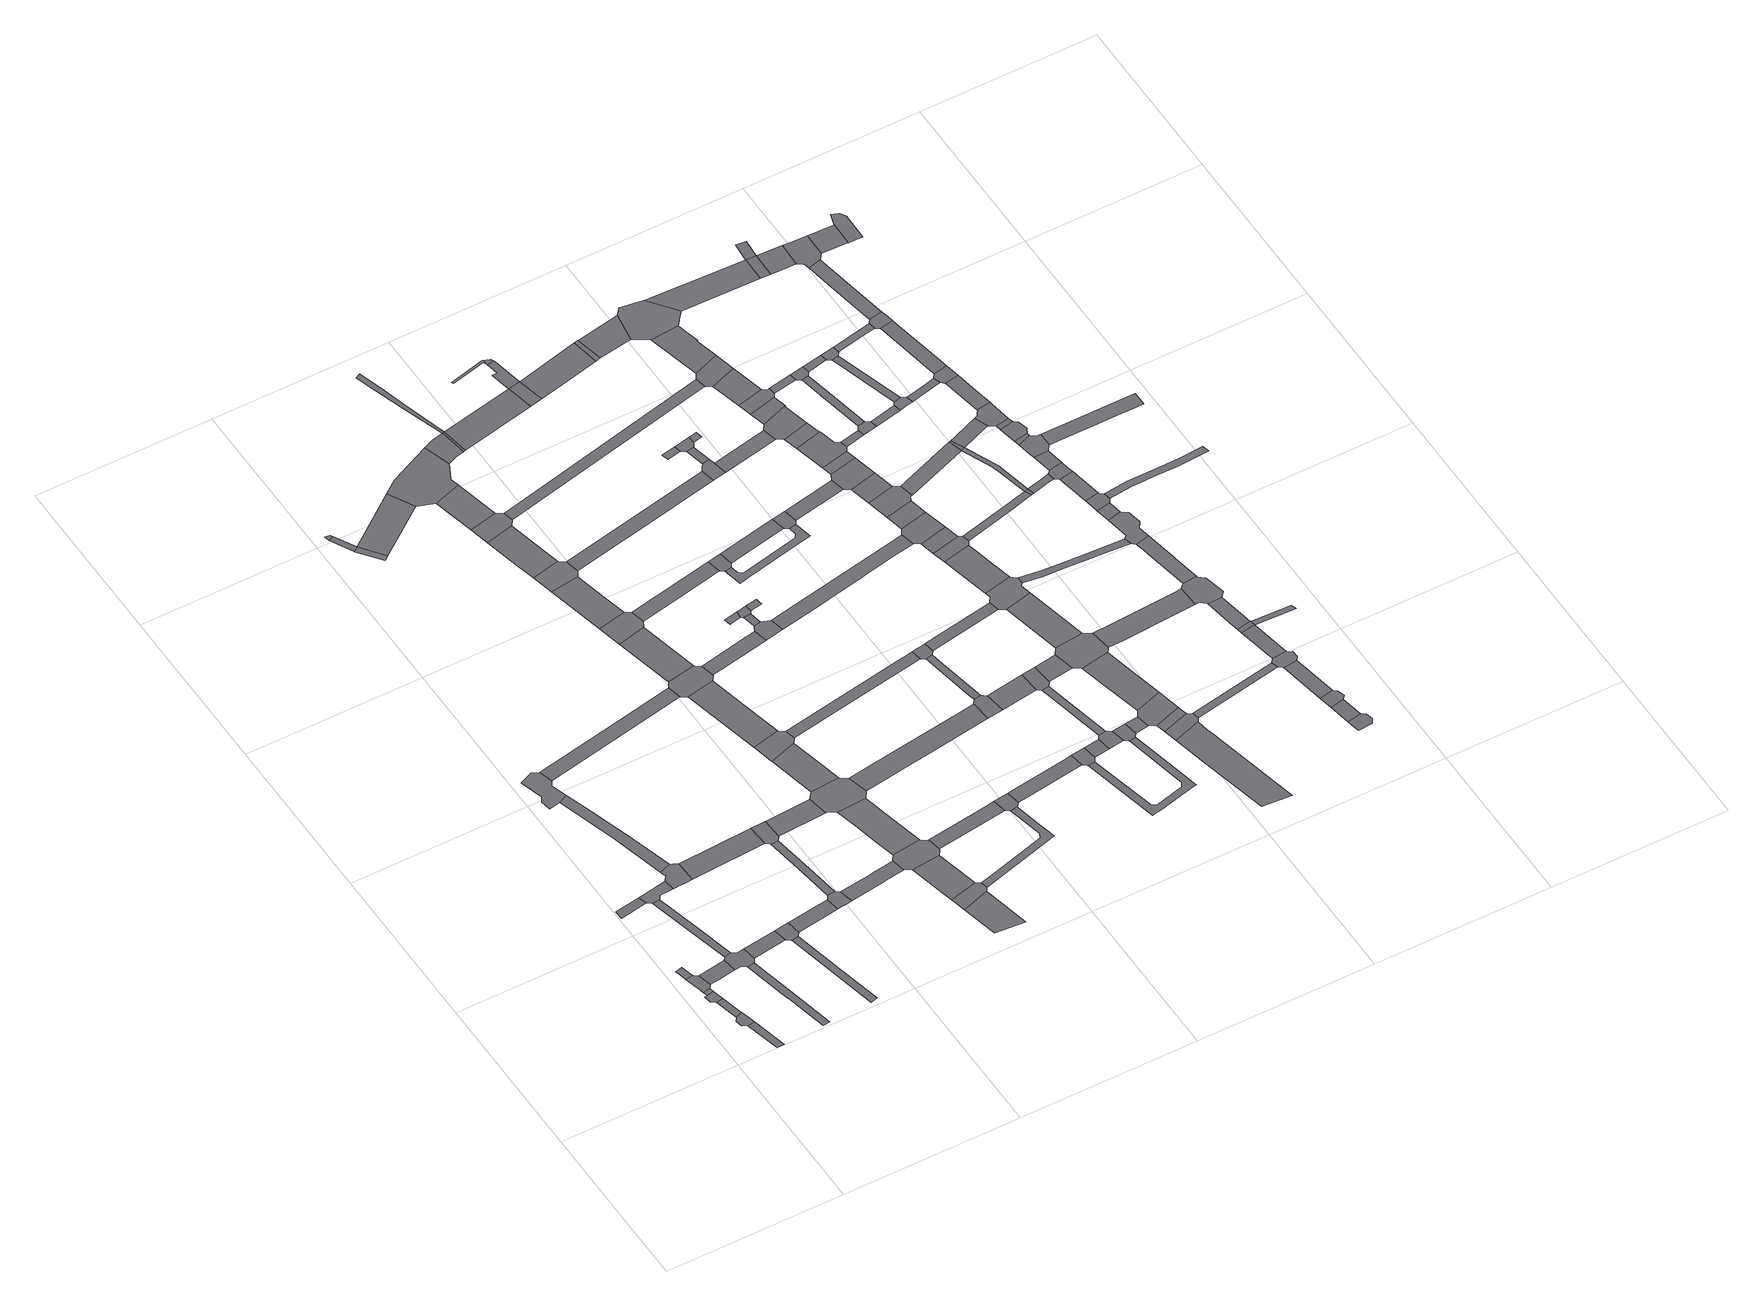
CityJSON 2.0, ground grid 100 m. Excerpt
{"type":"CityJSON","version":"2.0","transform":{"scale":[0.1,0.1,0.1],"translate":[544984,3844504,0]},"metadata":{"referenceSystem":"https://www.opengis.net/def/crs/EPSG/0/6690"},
"CityObjects":{
"road1":{"type":"Road","attributes":{"RoadStructureAttribute.sectionType":"1"},"geometry":[{"type":"MultiSurface","lod":"1","boundaries":[[[0,1,2,3,4]]]}]},
"road2":{"type":"Road","geometry":[{"type":"MultiSurface","lod":"1","boundaries":[[[5,6,7,8,9,10,1,0]]]}]},
"road3":{"type":"Road","geometry":[{"type":"MultiSurface","lod":"1","boundaries":[[[11,12,13,14,15,16]]]}]},
"road4":{"type":"Road","attributes":{"RoadStructureAttribute.sectionType":"1"},"geometry":[{"type":"MultiSurface","lod":"1","boundaries":[[[16,15,7,6]]]}]},
"road5":{"type":"Road","attributes":{"RoadStructureAttribute.sectionType":"1"},"geometry":[{"type":"MultiSurface","lod":"1","boundaries":[[[17,18,12,11]]]}]},
"road6":{"type":"Road","attributes":{"RoadStructureAttribute.sectionType":"1"},"geometry":[{"type":"MultiSurface","lod":"1","boundaries":[[[19,20,21,22,23,24]]]}]},
"road7":{"type":"Road","geometry":[{"type":"MultiSurface","lod":"1","boundaries":[[[25,24,23,26,27,28,29,18,17,30,31,32]]]}]},
"road8":{"type":"Road","attributes":{"RoadStructureAttribute.sectionType":"1"},"geometry":[{"type":"MultiSurface","lod":"1","boundaries":[[[33,32,31,34,35]]]}]},
"road9":{"type":"Road","attributes":{"RoadStructureAttribute.sectionType":"1"},"geometry":[{"type":"MultiSurface","lod":"1","boundaries":[[[36,37,38,39]]]}]},
"road10":{"type":"Road","attributes":{"RoadStructureAttribute.sectionType":"1"},"geometry":[{"type":"MultiSurface","lod":"1","boundaries":[[[40,41,42,43,44,45,46,47,48]]]}]},
"road11":{"type":"Road","attributes":{"RoadStructureAttribute.sectionType":"1"},"geometry":[{"type":"MultiSurface","lod":"1","boundaries":[[[49,50,51,52,53,54]]]}]},
"road12":{"type":"Road","geometry":[{"type":"MultiSurface","lod":"1","boundaries":[[[55,56,57,54,53,58,33,35,59,60,43,42,61,62]]]}]},
"road13":{"type":"Road","geometry":[{"type":"MultiSurface","lod":"1","boundaries":[[[63,64,65,36,39,51,50,66,67,68,69]]]}]},
"road14":{"type":"Road","attributes":{"RoadStructureAttribute.sectionType":"1"},"geometry":[{"type":"MultiSurface","lod":"1","boundaries":[[[70,62,61,71]]]}]},
"road15":{"type":"Road","geometry":[{"type":"MultiSurface","lod":"1","boundaries":[[[72,73,74,75,76,77,78,79,80,81,82,83]]]}]},
"road16":{"type":"Road","geometry":[{"type":"MultiSurface","lod":"1","boundaries":[[[84,85,86,87,88,89,63,69,90,91,92,93,94,95,96,97]]]}]},
"road17":{"type":"Road","attributes":{"RoadStructureAttribute.sectionType":"1"},"geometry":[{"type":"MultiSurface","lod":"1","boundaries":[[[98,99,100,79,78,101,87,86]]]}]},
"road18":{"type":"Road","attributes":{"RoadStructureAttribute.sectionType":"1"},"geometry":[{"type":"MultiSurface","lod":"1","boundaries":[[[102,103,104,105,106,107]]]}]},
"road19":{"type":"Road","geometry":[{"type":"MultiSurface","lod":"1","boundaries":[[[108,109,70,71,110,104,103,111,112]]]}]},
"road20":{"type":"Road","attributes":{"RoadStructureAttribute.sectionType":"1"},"geometry":[{"type":"MultiSurface","lod":"1","boundaries":[[[113,114,115,108,112,116,117]]]}]},
"road21":{"type":"Road","attributes":{"RoadStructureAttribute.sectionType":"1"},"geometry":[{"type":"MultiSurface","lod":"1","boundaries":[[[118,97,96,119,120,121,122,123,124]]]}]},
"road22":{"type":"Road","geometry":[{"type":"MultiSurface","lod":"1","boundaries":[[[125,126,127,113,117,128,129,130,131,132,133]]]}]},
"road23":{"type":"Road","attributes":{"RoadStructureAttribute.sectionType":"1"},"geometry":[{"type":"MultiSurface","lod":"1","boundaries":[[[134,135,136,137,126,125]]]}]},
"road24":{"type":"Road","attributes":{"RoadStructureAttribute.sectionType":"1"},"geometry":[{"type":"MultiSurface","lod":"1","boundaries":[[[138,139,83,82,140,141]]]}]},
"road25":{"type":"Road","geometry":[{"type":"MultiSurface","lod":"1","boundaries":[[[142,118,124,143,136,135,144,145]]]}]},
"road26":{"type":"Road","geometry":[{"type":"MultiSurface","lod":"1","boundaries":[[[146,147,148,149]]]}]},
"road27":{"type":"Road","attributes":{"RoadStructureAttribute.sectionType":"1"},"geometry":[{"type":"MultiSurface","lod":"1","boundaries":[[[148,147,150,151]]]}]},
"road28":{"type":"Road","geometry":[{"type":"MultiSurface","lod":"1","boundaries":[[[151,150,152,153,154,155]]]}]},
"road29":{"type":"Road","attributes":{"RoadStructureAttribute.sectionType":"1"},"geometry":[{"type":"MultiSurface","lod":"1","boundaries":[[[156,157,158,159,133,132,160,161,162,163]]]}]},
"road30":{"type":"Road","attributes":{"RoadStructureAttribute.sectionType":"1"},"geometry":[{"type":"MultiSurface","lod":"1","boundaries":[[[164,165,142,145,166,167]]]}]},
"road31":{"type":"Road","attributes":{"RoadStructureAttribute.sectionType":"1"},"geometry":[{"type":"MultiSurface","lod":"1","boundaries":[[[168,169,170,171,151,155,172,173,174,175]]]}]},
"road32":{"type":"Road","attributes":{"RoadStructureAttribute.sectionType":"1"},"geometry":[{"type":"MultiSurface","lod":"1","boundaries":[[[176,177,178,179,180,181]]]}]},
"road33":{"type":"Road","geometry":[{"type":"MultiSurface","lod":"1","boundaries":[[[182,183,184,177,176,185,186,187]]]}]},
"road34":{"type":"Road","attributes":{"RoadStructureAttribute.sectionType":"1"},"geometry":[{"type":"MultiSurface","lod":"1","boundaries":[[[188,189,183,182]]]}]},
"road35":{"type":"Road","geometry":[{"type":"MultiSurface","lod":"1","boundaries":[[[190,191,192,156,163,193,189,188,194,195,196]]]}]},
"road36":{"type":"Road","attributes":{"RoadStructureAttribute.sectionType":"1"},"geometry":[{"type":"MultiSurface","lod":"1","boundaries":[[[197,198,199,200,201,202,192,191]]]}]},
"road37":{"type":"Road","geometry":[{"type":"MultiSurface","lod":"1","boundaries":[[[203,204,164,167,205,199,198,206,207]]]}]},
"road38":{"type":"Road","attributes":{"RoadStructureAttribute.sectionType":"1"},"geometry":[{"type":"MultiSurface","lod":"1","boundaries":[[[208,209,210,204,203]]]}]},
"road39":{"type":"Road","geometry":[{"type":"MultiSurface","lod":"1","boundaries":[[[211,212,213,210,209,214,215,216]]]}]},
"road40":{"type":"Road","attributes":{"RoadStructureAttribute.sectionType":"1"},"geometry":[{"type":"MultiSurface","lod":"1","boundaries":[[[217,218,219,212,211]]]}]},
"road41":{"type":"Road","geometry":[{"type":"MultiSurface","lod":"1","boundaries":[[[220,221,222,223,138,141,224,219,218,225,226,227]]]}]},
"road42":{"type":"Road","attributes":{"RoadStructureAttribute.sectionType":"1"},"geometry":[{"type":"MultiSurface","lod":"1","boundaries":[[[228,229,222,221]]]}]},
"road43":{"type":"Road","geometry":[{"type":"MultiSurface","lod":"1","boundaries":[[[230,231,232,229,228,233,234,235]]]}]},
"road44":{"type":"Road","attributes":{"RoadStructureAttribute.sectionType":"1"},"geometry":[{"type":"MultiSurface","lod":"1","boundaries":[[[236,237,238,232,231]]]}]},
"road45":{"type":"Road","geometry":[{"type":"MultiSurface","lod":"1","boundaries":[[[239,240,238,237,241,242]]]}]},
"road46":{"type":"Road","attributes":{"RoadStructureAttribute.sectionType":"1"},"geometry":[{"type":"MultiSurface","lod":"1","boundaries":[[[243,244,245,240,239]]]}]},
"road47":{"type":"Road","geometry":[{"type":"MultiSurface","lod":"1","boundaries":[[[246,247,248,249,250,168,175,251,252,253,254]]]}]},
"road48":{"type":"Road","geometry":[{"type":"MultiSurface","lod":"1","boundaries":[[[255,256,244,243,257,258]]]}]},
"road49":{"type":"Road","attributes":{"RoadStructureAttribute.sectionType":"1"},"geometry":[{"type":"MultiSurface","lod":"1","boundaries":[[[252,251,256,255]]]}]},
"road50":{"type":"Road","attributes":{"RoadStructureAttribute.sectionType":"1"},"geometry":[{"type":"MultiSurface","lod":"1","boundaries":[[[259,260,196,195,261,262]]]}]},
"road51":{"type":"Road","attributes":{"RoadStructureAttribute.sectionType":"1"},"geometry":[{"type":"MultiSurface","lod":"1","boundaries":[[[263,264,265,266,267,268,269,270,271,272,273,274,187,186]]]}]},
"road52":{"type":"Road","attributes":{"RoadStructureAttribute.sectionType":"1"},"geometry":[{"type":"MultiSurface","lod":"1","boundaries":[[[275,276,227,226,277,278,279,280]]]}]},
"road53":{"type":"Road","attributes":{"RoadStructureAttribute.sectionType":"1"},"geometry":[{"type":"MultiSurface","lod":"1","boundaries":[[[281,282,283,284,246,254,285,286]]]}]},
"road54":{"type":"Road","attributes":{"RoadStructureAttribute.sectionType":"1"},"geometry":[{"type":"MultiSurface","lod":"1","boundaries":[[[287,235,234,288,289,290,291]]]}]},
"road55":{"type":"Road","geometry":[{"type":"MultiSurface","lod":"1","boundaries":[[[292,281,286,293]]]}]},
"road56":{"type":"Road","attributes":{"RoadStructureAttribute.sectionType":"1"},"geometry":[{"type":"MultiSurface","lod":"1","boundaries":[[[294,295,296,297,298,299,281,292]]]}]},
"road57":{"type":"Road","attributes":{"RoadStructureAttribute.sectionType":"1"},"geometry":[{"type":"MultiSurface","lod":"1","boundaries":[[[300,301,302,303,304,305,306,207,206,307,308,309,310,311,312]]]}]},
"road58":{"type":"Road","geometry":[{"type":"MultiSurface","lod":"1","boundaries":[[[313,314,259,262,270,269,315,316]]]}]},
"road59":{"type":"Road","geometry":[{"type":"MultiSurface","lod":"1","boundaries":[[[317,318,319,320,321]]]}]},
"road60":{"type":"Road","attributes":{"RoadStructureAttribute.sectionType":"1"},"geometry":[{"type":"MultiSurface","lod":"1","boundaries":[[[322,323,324,325,326,216,215,327,328,329,330]]]}]},
"road61":{"type":"Road","geometry":[{"type":"MultiSurface","lod":"1","boundaries":[[[331,332,333,334]]]}]},
"road62":{"type":"Road","geometry":[{"type":"MultiSurface","lod":"1","boundaries":[[[335,334,333,336,337,275,280,338,339]]]}]},
"road63":{"type":"Road","geometry":[{"type":"MultiSurface","lod":"1","boundaries":[[[340,341,317,321,342,332,331,343]]]}]},
"road64":{"type":"Road","geometry":[{"type":"MultiSurface","lod":"1","boundaries":[[[344,345,346,347,348,340,343]]]}]},
"road65":{"type":"Road","attributes":{"RoadStructureAttribute.sectionType":"1"},"geometry":[{"type":"MultiSurface","lod":"1","boundaries":[[[349,292,293,350]]]}]},
"road66":{"type":"Road","attributes":{"RoadStructureAttribute.sectionType":"1"},"geometry":[{"type":"MultiSurface","lod":"1","boundaries":[[[351,242,241,352,353,354,355]]]}]},
"road67":{"type":"Road","geometry":[{"type":"MultiSurface","lod":"1","boundaries":[[[356,287,291,357,358,359]]]}]},
"road68":{"type":"Road","attributes":{"RoadStructureAttribute.sectionType":"1"},"geometry":[{"type":"MultiSurface","lod":"1","boundaries":[[[360,361,362,363,313,316,364,365]]]}]},
"road69":{"type":"Road","geometry":[{"type":"MultiSurface","lod":"1","boundaries":[[[366,367,368,369,370,371,372,373]]]}]},
"road70":{"type":"Road","attributes":{"RoadStructureAttribute.sectionType":"1"},"geometry":[{"type":"MultiSurface","lod":"1","boundaries":[[[374,258,257,375,376,377,378,379]]]}]},
"road71":{"type":"Road","geometry":[{"type":"MultiSurface","lod":"1","boundaries":[[[380,381,382,383,300,312,384,385]]]}]},
"road72":{"type":"Road","geometry":[{"type":"MultiSurface","lod":"1","boundaries":[[[386,349,350,387]]]}]},
"road73":{"type":"Road","attributes":{"RoadStructureAttribute.sectionType":"1"},"geometry":[{"type":"MultiSurface","lod":"1","boundaries":[[[388,389,390,391,392,393,394,395,396,397,398,399,400,401,402,403,358,357]]]}]},
"road74":{"type":"Road","attributes":{"RoadStructureAttribute.sectionType":"1"},"geometry":[{"type":"MultiSurface","lod":"1","boundaries":[[[404,405,406,407,408,409,382,381]]]}]},
"road75":{"type":"Road","attributes":{"RoadStructureAttribute.sectionType":"1"},"geometry":[{"type":"MultiSurface","lod":"1","boundaries":[[[410,411,412,413,414,349,386]]]}]},
"road76":{"type":"Road","attributes":{"RoadStructureAttribute.sectionType":"1"},"geometry":[{"type":"MultiSurface","lod":"1","boundaries":[[[415,356,359,416]]]}]},
"road77":{"type":"Road","geometry":[{"type":"MultiSurface","lod":"1","boundaries":[[[417,418,373,372,412,411,419]]]}]},
"road78":{"type":"Road","geometry":[{"type":"MultiSurface","lod":"1","boundaries":[[[420,421,422,322,330,423,406,405,424]]]}]},
"road79":{"type":"Road","geometry":[{"type":"MultiSurface","lod":"1","boundaries":[[[425,360,365,426,427,428,429,430]]]}]},
"road80":{"type":"Road","attributes":{"RoadStructureAttribute.sectionType":"1"},"geometry":[{"type":"MultiSurface","lod":"1","boundaries":[[[431,432,433,339,338,434,435,436,437,438,439,440,441,442,443]]]}]},
"road81":{"type":"Road","attributes":{"RoadStructureAttribute.sectionType":"1"},"geometry":[{"type":"MultiSurface","lod":"1","boundaries":[[[444,385,384,445]]]}]},
"road82":{"type":"Road","attributes":{"RoadStructureAttribute.sectionType":"1"},"geometry":[{"type":"MultiSurface","lod":"1","boundaries":[[[446,425,430,447]]]}]},
"road83":{"type":"Road","attributes":{"RoadStructureAttribute.sectionType":"1"},"geometry":[{"type":"MultiSurface","lod":"1","boundaries":[[[448,449,450,451,452,453,454,455,456,457,458,459,460,461,462,463,464,428,427]]]}]},
"road84":{"type":"Road","geometry":[{"type":"MultiSurface","lod":"1","boundaries":[[[465,466,467,468,469,470]]]}]},
"road85":{"type":"Road","attributes":{"RoadStructureAttribute.sectionType":"1"},"geometry":[{"type":"MultiSurface","lod":"1","boundaries":[[[471,472,473,386,387,474,475]]]}]},
"road86":{"type":"Road","geometry":[{"type":"MultiSurface","lod":"1","boundaries":[[[476,415,416,398,397,477,478]]]}]},
"road87":{"type":"Road","geometry":[{"type":"MultiSurface","lod":"1","boundaries":[[[479,480,481,482,446,447,483,484,485]]]}]},
"road88":{"type":"Road","geometry":[{"type":"MultiSurface","lod":"1","boundaries":[[[486,487,488,489,490,351,355,491,492]]]}]},
"road89":{"type":"Road","attributes":{"RoadStructureAttribute.sectionType":"1"},"geometry":[{"type":"MultiSurface","lod":"1","boundaries":[[[493,494,495,496,497,481,480]]]}]},
"road90":{"type":"Road","geometry":[{"type":"MultiSurface","lod":"1","boundaries":[[[498,499,488,487]]]}]},
"road91":{"type":"Road","geometry":[{"type":"MultiSurface","lod":"1","boundaries":[[[500,465,470,499,498,501]]]}]},
"road92":{"type":"Road","geometry":[{"type":"MultiSurface","lod":"1","boundaries":[[[502,444,445,503,504,495,494,505,506]]]}]},
"road93":{"type":"Road","attributes":{"RoadStructureAttribute.sectionType":"1"},"geometry":[{"type":"MultiSurface","lod":"1","boundaries":[[[507,508,509,510,511,512,513,420,424,514]]]}]},
"road94":{"type":"Road","geometry":[{"type":"MultiSurface","lod":"1","boundaries":[[[515,516,485,484,517,457,456,518,519]]]}]},
"road95":{"type":"Road","geometry":[{"type":"MultiSurface","lod":"1","boundaries":[[[520,521,522,500,501]]]}]},
"road96":{"type":"Road","attributes":{"RoadStructureAttribute.sectionType":"1"},"geometry":[{"type":"MultiSurface","lod":"1","boundaries":[[[523,515,519,524]]]}]},
"road97":{"type":"Road","attributes":{"RoadStructureAttribute.sectionType":"1"},"geometry":[{"type":"MultiSurface","lod":"1","boundaries":[[[525,502,506,526,527,528]]]}]},
"road98":{"type":"Road","geometry":[{"type":"MultiSurface","lod":"1","boundaries":[[[529,471,475,530]]]}]},
"road99":{"type":"Road","attributes":{"RoadStructureAttribute.sectionType":"1"},"geometry":[{"type":"MultiSurface","lod":"1","boundaries":[[[531,476,478,532]]]}]},
"road100":{"type":"Road","attributes":{"RoadStructureAttribute.sectionType":"1"},"geometry":[{"type":"MultiSurface","lod":"1","boundaries":[[[533,534,492,491,535]]]}]},
"road101":{"type":"Road","attributes":{"function":"3","RoadStructureAttribute.sectionType":"1"},"geometry":[{"type":"MultiSurface","lod":"1","boundaries":[[[536,537,538,539,540,541,542,543,544]]]}]},
"road102":{"type":"Road","geometry":[{"type":"MultiSurface","lod":"1","boundaries":[[[545,546,523,524,547,548,549]]]}]},
"road103":{"type":"Road","attributes":{"function":"3","RoadStructureAttribute.sectionType":"1"},"geometry":[{"type":"MultiSurface","lod":"1","boundaries":[[[550,549,548,551,552]]]}]},
"road104":{"type":"Road","geometry":[{"type":"MultiSurface","lod":"1","boundaries":[[[553,552,551,540,539,554,555]]]}]},
"road105":{"type":"Road","attributes":{"RoadStructureAttribute.sectionType":"1"},"geometry":[{"type":"MultiSurface","lod":"1","boundaries":[[[556,557,529,530,558]]]}]},
"road106":{"type":"Road","attributes":{"function":"3","RoadStructureAttribute.sectionType":"1"},"geometry":[{"type":"MultiSurface","lod":"1","boundaries":[[[559,560,561,562,563,546,545]]]}]},
"road107":{"type":"Road","geometry":[{"type":"MultiSurface","lod":"1","boundaries":[[[564,565,525,528,562,561,566,567,568]]]}]},
"road108":{"type":"Road","attributes":{"function":"3","RoadStructureAttribute.sectionType":"1"},"geometry":[{"type":"MultiSurface","lod":"1","boundaries":[[[569,570,565,564]]]}]},
"road109":{"type":"Road","geometry":[{"type":"MultiSurface","lod":"1","boundaries":[[[571,572,573,574,575,507,514,576,570,569,577,578,579]]]}]},
"road110":{"type":"Road","attributes":{"function":"3","RoadStructureAttribute.sectionType":"1"},"geometry":[{"type":"MultiSurface","lod":"1","boundaries":[[[580,581,582,583,584,585,573,572]]]}]},
"road111":{"type":"Road","geometry":[{"type":"MultiSurface","lod":"1","boundaries":[[[586,587,431,443,588,589,590]]]}]},
"road112":{"type":"Road","attributes":{"function":"3","RoadStructureAttribute.sectionType":"1"},"geometry":[{"type":"MultiSurface","lod":"1","boundaries":[[[590,589,591,592]]]}]},
"road113":{"type":"Road","geometry":[{"type":"MultiSurface","lod":"1","boundaries":[[[593,592,591,585,584,594,595]]]}]},
"road114":{"type":"Road","attributes":{"function":"3","RoadStructureAttribute.sectionType":"1"},"geometry":[{"type":"MultiSurface","lod":"1","boundaries":[[[596,597,587,586]]]}]},
"road115":{"type":"Road","geometry":[{"type":"MultiSurface","lod":"1","boundaries":[[[598,599,600,531,532,601,602,603]]]}]},
"road116":{"type":"Road","attributes":{"function":"3","RoadStructureAttribute.sectionType":"1"},"geometry":[{"type":"MultiSurface","lod":"1","boundaries":[[[603,602,604,605]]]}]},
"road117":{"type":"Road","geometry":[{"type":"MultiSurface","lod":"1","boundaries":[[[606,605,604,597,596,607,608,609]]]}]},
"road118":{"type":"Road","attributes":{"function":"3","RoadStructureAttribute.sectionType":"1"},"geometry":[{"type":"MultiSurface","lod":"1","boundaries":[[[610,611,599,598]]]}]},
"road119":{"type":"Road","geometry":[{"type":"MultiSurface","lod":"1","boundaries":[[[612,613,614,533,535,615,616,617]]]}]},
"road120":{"type":"Road","attributes":{"function":"3","RoadStructureAttribute.sectionType":"1"},"geometry":[{"type":"MultiSurface","lod":"1","boundaries":[[[617,616,618,619]]]}]},
"road121":{"type":"Road","geometry":[{"type":"MultiSurface","lod":"1","boundaries":[[[620,621,619,618,611,610,622,623]]]}]},
"road122":{"type":"Road","attributes":{"function":"3","RoadStructureAttribute.sectionType":"1"},"geometry":[{"type":"MultiSurface","lod":"1","boundaries":[[[624,625,626,613,612]]]}]},
"road123":{"type":"Road","geometry":[{"type":"MultiSurface","lod":"1","boundaries":[[[627,628,374,379,629,630]]]}]},
"road124":{"type":"Road","attributes":{"function":"3","RoadStructureAttribute.sectionType":"1"},"geometry":[{"type":"MultiSurface","lod":"1","boundaries":[[[630,629,631,632]]]}]},
"road125":{"type":"Road","geometry":[{"type":"MultiSurface","lod":"1","boundaries":[[[633,634,632,631,626,625,635,636,637]]]}]},
"road126":{"type":"Road","attributes":{"function":"3","RoadStructureAttribute.sectionType":"1"},"geometry":[{"type":"MultiSurface","lod":"1","boundaries":[[[638,639,640,641,628,627]]]}]},
"road127":{"type":"Road","geometry":[{"type":"MultiSurface","lod":"1","boundaries":[[[642,643,556,558,641,640,644,645,646]]]}]},
"road128":{"type":"Road","attributes":{"RoadStructureAttribute.sectionType":"1"},"geometry":[{"type":"MultiSurface","lod":"1","boundaries":[[[647,623,622,648]]]}]},
"road129":{"type":"Road","attributes":{"RoadStructureAttribute.sectionType":"1"},"geometry":[{"type":"MultiSurface","lod":"1","boundaries":[[[649,650,651,555,554,652,653]]]}]},
"road130":{"type":"Road","attributes":{"RoadStructureAttribute.sectionType":"1"},"geometry":[{"type":"MultiSurface","lod":"1","boundaries":[[[654,637,636,655]]]}]},
"road131":{"type":"Road","attributes":{"RoadStructureAttribute.sectionType":"1"},"geometry":[{"type":"MultiSurface","lod":"1","boundaries":[[[656,657,658,659,568,567,660,661,662]]]}]},
"road132":{"type":"Road","attributes":{"RoadStructureAttribute.sectionType":"1"},"geometry":[{"type":"MultiSurface","lod":"1","boundaries":[[[663,664,665,666,595,594,667,668,669,670]]]}]},
"road133":{"type":"Road","geometry":[{"type":"MultiSurface","lod":"1","boundaries":[[[671,672,647,648,673,674]]]}]},
"road134":{"type":"Road","attributes":{"RoadStructureAttribute.sectionType":"1"},"geometry":[{"type":"MultiSurface","lod":"1","boundaries":[[[675,609,608,676,677,678]]]}]},
"road135":{"type":"Road","attributes":{"RoadStructureAttribute.sectionType":"1"},"geometry":[{"type":"MultiSurface","lod":"1","boundaries":[[[679,680,681,682,672,671]]]}]},
"road136":{"type":"Road","attributes":{"RoadStructureAttribute.sectionType":"1"},"geometry":[{"type":"MultiSurface","lod":"1","boundaries":[[[683,684,685,579,578,686,687,688,689,690,691,692,693]]]}]},
"road137":{"type":"Road","geometry":[{"type":"MultiSurface","lod":"1","boundaries":[[[694,654,655,681,680,695]]]}]},
"road138":{"type":"Road","attributes":{"RoadStructureAttribute.sectionType":"1"},"geometry":[{"type":"MultiSurface","lod":"1","boundaries":[[[696,674,673,697]]]}]},
"road139":{"type":"Road","geometry":[{"type":"MultiSurface","lod":"1","boundaries":[[[698,699,700,701,702,646,645,703,704,705]]]}]},
"road140":{"type":"Road","attributes":{"RoadStructureAttribute.sectionType":"1"},"geometry":[{"type":"MultiSurface","lod":"1","boundaries":[[[706,694,695,707]]]}]},
"road141":{"type":"Road","geometry":[{"type":"MultiSurface","lod":"1","boundaries":[[[708,709,710,711,712,713,714,715]]]}]},
"road142":{"type":"Road","attributes":{"RoadStructureAttribute.sectionType":"1"},"geometry":[{"type":"MultiSurface","lod":"1","boundaries":[[[716,717,709,708]]]}]},
"road143":{"type":"Road","geometry":[{"type":"MultiSurface","lod":"1","boundaries":[[[718,719,717,716,720,721]]]}]},
"road144":{"type":"Road","geometry":[{"type":"MultiSurface","lod":"1","boundaries":[[[722,675,678,723]]]}]},
"road145":{"type":"Road","attributes":{"RoadStructureAttribute.sectionType":"1"},"geometry":[{"type":"MultiSurface","lod":"1","boundaries":[[[724,723,678,725,726,727,728,663,729]]]}]},
"road146":{"type":"Road","geometry":[{"type":"MultiSurface","lod":"1","boundaries":[[[729,663,670,730,731]]]}]},
"road147":{"type":"Road","attributes":{"RoadStructureAttribute.sectionType":"1"},"geometry":[{"type":"MultiSurface","lod":"1","boundaries":[[[732,733,719,718]]]}]},
"road148":{"type":"Road","geometry":[{"type":"MultiSurface","lod":"1","boundaries":[[[734,735,736,737,738,649,653,739,740,733,732,741,742,743]]]}]},
"road149":{"type":"Road","attributes":{"RoadStructureAttribute.sectionType":"1"},"geometry":[{"type":"MultiSurface","lod":"1","boundaries":[[[744,745,746,747]]]}]},
"road150":{"type":"Road","geometry":[{"type":"MultiSurface","lod":"1","boundaries":[[[748,706,707,745,744,749]]]}]},
"road151":{"type":"Road","geometry":[{"type":"MultiSurface","lod":"1","boundaries":[[[747,746,696,697,750,751,752]]]}]},
"road152":{"type":"Road","attributes":{"RoadStructureAttribute.sectionType":"1"},"geometry":[{"type":"MultiSurface","lod":"1","boundaries":[[[753,754,755,756,737,736]]]}]},
"road153":{"type":"Road","geometry":[{"type":"MultiSurface","lod":"1","boundaries":[[[757,758,756,755,759]]]}]},
"road154":{"type":"Road","attributes":{"RoadStructureAttribute.sectionType":"1"},"geometry":[{"type":"MultiSurface","lod":"1","boundaries":[[[760,761,762,763,758,757]]]}]},
"road155":{"type":"Road","attributes":{"RoadStructureAttribute.sectionType":"1"},"geometry":[{"type":"MultiSurface","lod":"1","boundaries":[[[764,765,766,767,729,731,768,769]]]}]},
"road156":{"type":"Road","geometry":[{"type":"MultiSurface","lod":"1","boundaries":[[[770,771,772,773,774,775,656,662,776,777,778,762,761,779,780,781,782]]]}]},
"road157":{"type":"Road","attributes":{"RoadStructureAttribute.sectionType":"1"},"geometry":[{"type":"MultiSurface","lod":"1","boundaries":[[[783,784,785,722,723,786,787,788,789]]]}]},
"road158":{"type":"Road","attributes":{"RoadStructureAttribute.sectionType":"1"},"geometry":[{"type":"MultiSurface","lod":"1","boundaries":[[[790,791,792,793,794,795,796,797,798,799,773,772]]]}]},
"road159":{"type":"Road","attributes":{"RoadStructureAttribute.sectionType":"1"},"geometry":[{"type":"MultiSurface","lod":"1","boundaries":[[[800,801,802,803,752,751,804,805,806]]]}]},
"road160":{"type":"Road","geometry":[{"type":"MultiSurface","lod":"1","boundaries":[[[807,808,809,693,692,794,793,810,811,812,813]]]}]},
"road161":{"type":"Road","attributes":{"RoadStructureAttribute.sectionType":"1"},"geometry":[{"type":"MultiSurface","lod":"1","boundaries":[[[814,815,816,817,808,807]]]}]},
"road162":{"type":"Road","attributes":{"RoadStructureAttribute.sectionType":"1"},"geometry":[{"type":"MultiSurface","lod":"1","boundaries":[[[818,819,820,821,822,748,749,823,824,825,826]]]}]},
"road163":{"type":"Road","geometry":[{"type":"MultiSurface","lod":"1","boundaries":[[[827,828,829,830,817,816,815,814,831,832,833,834]]]}]},
"road164":{"type":"Road","attributes":{"RoadStructureAttribute.sectionType":"1"},"geometry":[{"type":"MultiSurface","lod":"1","boundaries":[[[835,836,837,829,828]]]}]},
"road165":{"type":"Road","geometry":[{"type":"MultiSurface","lod":"1","boundaries":[[[838,839,840,841,842,764,769,836,835]]]}]},
"road166":{"type":"Road","geometry":[{"type":"MultiSurface","lod":"1","boundaries":[[[843,844,845,846,759,755]]]}]},
"road167":{"type":"Road","geometry":[{"type":"MultiSurface","lod":"1","boundaries":[[[705,704,847,848]]]}]},
"road168":{"type":"Road","attributes":{"RoadStructureAttribute.sectionType":"1"},"geometry":[{"type":"MultiSurface","lod":"1","boundaries":[[[849,840,839,850]]]}]},
"road169":{"type":"Road","attributes":{"RoadStructureAttribute.sectionType":"1"},"geometry":[{"type":"MultiSurface","lod":"1","boundaries":[[[851,852,853,854]]]}]},
"road170":{"type":"Road","geometry":[{"type":"MultiSurface","lod":"1","boundaries":[[[855,856,857,858,859,860,861,783,789,862,863,864]]]}]},
"road171":{"type":"Road","geometry":[{"type":"MultiSurface","lod":"1","boundaries":[[[865,854,853,866,867,868,849,850,869,870,871]]]}]},
"road172":{"type":"Road","geometry":[{"type":"MultiSurface","lod":"1","boundaries":[[[872,705,848,873]]]}]},
"road173":{"type":"Road","attributes":{"RoadStructureAttribute.sectionType":"1"},"geometry":[{"type":"MultiSurface","lod":"1","boundaries":[[[864,863,874,875]]]}]},
"road174":{"type":"Road","geometry":[{"type":"MultiSurface","lod":"1","boundaries":[[[876,875,874,852,851,877,878,879]]]}]},
"road175":{"type":"Road","attributes":{"RoadStructureAttribute.sectionType":"1"},"geometry":[{"type":"MultiSurface","lod":"1","boundaries":[[[880,881,882,857,856]]]}]},
"road176":{"type":"Road","geometry":[{"type":"MultiSurface","lod":"1","boundaries":[[[883,884,885,800,806,886,882,881]]]}]},
"road177":{"type":"Road","attributes":{"RoadStructureAttribute.sectionType":"1"},"geometry":[{"type":"MultiSurface","lod":"1","boundaries":[[[848,847,887,888]]]}]},
"road178":{"type":"Road","attributes":{"RoadStructureAttribute.sectionType":"1"},"geometry":[{"type":"MultiSurface","lod":"1","boundaries":[[[889,890,891,892,893,894,884,883]]]}]},
"road179":{"type":"Road","geometry":[{"type":"MultiSurface","lod":"1","boundaries":[[[895,896,897,898,899,818,826,892,891]]]}]},
"road180":{"type":"Road","attributes":{"RoadStructureAttribute.sectionType":"1"},"geometry":[{"type":"MultiSurface","lod":"1","boundaries":[[[900,901,902,903,904,905,898,897]]]}]},
"road181":{"type":"Road","geometry":[{"type":"MultiSurface","lod":"1","boundaries":[[[906,888,887,907,908,909,903,902,910,911,912]]]}]},
"road182":{"type":"Road","attributes":{"RoadStructureAttribute.sectionType":"1"},"geometry":[{"type":"MultiSurface","lod":"1","boundaries":[[[913,914,915,916,917,834,833,918,919,920,921,922,923,924]]]}]},
"road183":{"type":"Road","attributes":{"RoadStructureAttribute.sectionType":"1"},"geometry":[{"type":"MultiSurface","lod":"1","boundaries":[[[925,926,927,871,870,928,929,930,931,932,933,934]]]}]},
"road184":{"type":"Road","attributes":{"RoadStructureAttribute.sectionType":"1"},"geometry":[{"type":"MultiSurface","lod":"1","boundaries":[[[912,911,935,936,937,938]]]}]},
"road185":{"type":"Road","geometry":[{"type":"MultiSurface","lod":"1","boundaries":[[[939,938,937,940,941,942]]]}]}
},
"vertices":[
[217,205,0],[177,200,0],[178,195,0],[224,4,0],[265,5,0],
[201,269,0],[195,295,0],[158,277,0],[142,255,0],[151,216,0],[153,216,0],
[149,484,0],[110,474,0],[93,472,0],[99,430,0],[125,412,0],[165,421,0],
[144,509,0],[104,499,0],
[115,631,0],[98,699,0],[59,689,0],[63,673,0],[75,621,0],[116,626,0],
[118,625,0],[80,599,0],[90,560,0],[95,539,0],[99,522,0],[154,523,0],[160,530,0],[140,608,0],
[299,632,0],[215,538,0],[311,552,0],
[156,1203,0],[10,1179,0],[15,1128,0],[169,1155,0],
[478,265,0],[474,281,0],[415,545,0],[376,539,0],[429,299,0],[438,258,0],[439,256,0],[491,17,0],[532,21,0],
[293,910,0],[236,1140,0],[195,1138,0],[254,897,0],[313,653,0],[353,661,0],
[378,644,0],[357,657,0],[354,660,0],[312,651,0],[350,558,0],[375,541,0],[432,570,0],[420,650,0],
[322,1233,0],[319,1232,0],[204,1211,0],[251,1164,0],[313,1168,0],[327,1169,0],[330,1169,0],
[611,677,0],[623,598,0],
[144,2178,0],[131,2184,0],[55,2152,0],[93,2023,0],[76,1992,0],[86,1931,0],[149,1946,0],[201,1970,0],[173,2059,0],[180,2071,0],[189,2088,0],[168,2166,0],
[414,1311,0],[404,1315,0],[399,1319,0],[333,1294,0],[336,1281,0],[342,1261,0],[354,1171,0],[357,1171,0],[370,1172,0],[381,1172,0],[402,1173,0],[415,1174,0],[441,1176,0],[438,1298,0],
[316,1608,0],[280,1722,0],[261,1782,0],[256,1597,0],
[753,300,0],[690,587,0],[650,579,0],[707,320,0],[771,29,0],[811,38,0],
[694,689,0],[661,685,0],[649,581,0],[691,588,0],[705,609,0],
[936,724,0],[889,717,0],[887,717,0],[898,637,0],[948,645,0],
[859,1322,0],[465,1177,0],[528,1181,0],[564,1183,0],[569,1184,0],[790,1197,0],[866,1201,0],
[995,752,0],[954,749,0],[938,726,0],[981,650,0],[992,651,0],[1008,653,0],[1029,656,0],[1035,657,0],[1017,736,0],
[966,948,0],[931,1183,0],[891,1181,0],[920,981,0],
[993,2329,0],[575,2246,0],[590,2168,0],[1010,2251,0],
[942,1327,0],[890,1184,0],[934,1187,0],[949,1207,0],
[71,4045,0],[79,4015,0],[105,4029,0],[99,4040,0],
[144,3890,0],[174,3909,0],
[146,3887,0],[144,3885,0],[243,3762,0],[269,3781,0],
[1341,783,0],[1321,780,0],[1217,765,0],[1193,761,0],[1171,677,0],[1229,686,0],[1236,687,0],[1357,705,0],
[1204,1342,0],[945,1327,0],[952,1208,0],[1225,1224,0],
[477,4138,0],[225,3948,0],[184,3917,0],[176,3911,0],[281,3790,0],[401,3880,0],[540,3984,0],[555,3995,0],
[1629,376,0],[1475,327,0],[1485,282,0],[1499,219,0],[1522,120,0],[1689,106,0],
[1611,453,0],[1454,416,0],[1460,391,0],[1643,400,0],[1645,400,0],[1636,439,0],
[1554,702,0],[1394,683,0],
[1559,815,0],[1524,838,0],[1363,816,0],[1362,705,0],[1574,732,0],[1576,736,0],[1562,815,0],
[1481,1025,0],[1439,1208,0],[1276,1198,0],[1307,1062,0],[1320,1007,0],[1338,927,0],
[1397,1394,0],[1236,1382,0],[1238,1225,0],[1468,1250,0],[1437,1366,0],
[1372,1503,0],[1327,1701,0],[1175,1651,0],
[1303,1812,0],[1147,1776,0],[1174,1659,0],[1347,1731,0],[1347,1732,0],[1335,1791,0],
[1260,2001,0],[1201,2260,0],[1044,2230,0],
[1203,2371,0],[1172,2393,0],[1014,2362,0],[994,2331,0],[1011,2251,0],[1221,2290,0],[1222,2293,0],[1205,2371,0],
[1094,2737,0],[937,2701,0],
[1095,2852,0],[1064,2872,0],[907,2837,0],[1113,2771,0],[1114,2772,0],[1096,2852,0],
[1039,2979,0],[991,3191,0],[832,3167,0],
[959,3327,0],[803,3292,0],[1012,3224,0],[995,3304,0],
[889,3644,0],[731,3608,0],[776,3411,0],
[791,4306,0],[558,4199,0],[537,4185,0],[511,4165,0],[486,4146,0],[651,3962,0],[804,4012,0],[793,4062,0],[839,4154,0],
[862,3757,0],[706,3721,0],[911,3679,0],[899,3734,0],
[1966,874,0],[1920,867,0],[1977,794,0],[1980,794,0],
[1737,426,0],[2099,527,0],[2093,554,0],[2091,565,0],[2087,581,0],[2062,697,0],[2044,785,0],[2004,778,0],[2023,688,0],[2048,576,0],[2035,551,0],[1726,464,0],
[1545,2439,0],[1490,2428,0],[1314,2311,0],[1371,2322,0],[1415,2331,0],[1561,2359,0],
[917,4346,0],[908,4344,0],[903,4343,0],[849,4332,0],[891,4178,0],[940,4189,0],
[1586,2951,0],[1206,2791,0],[1246,2799,0],[1299,2810,0],[1602,2872,0],
[927,4348,0],[951,4191,0],
[851,4611,0],[812,4759,0],[771,4891,0],[743,4877,0],[781,4759,0],[831,4600,0],
[2212,1481,0],[2204,1479,0],[2122,1467,0],[1728,1409,0],[1536,1380,0],[1490,1373,0],[1444,1367,0],[1590,1268,0],[1753,1292,0],[1812,1301,0],[1848,1306,0],[1897,1314,0],[2221,1362,0],
[2051,886,0],[2003,879,0],[2060,803,0],[2063,807,0],
[1535,2594,0],[1458,2579,0],[1462,2560,0],[1466,2541,0],[1533,2555,0],
[2132,1932,0],[2102,1927,0],[2093,1925,0],[2082,1923,0],[2071,1921,0],[1664,1788,0],[1789,1810,0],[1814,1815,0],[2143,1872,0],
[1588,2548,0],[1546,2547,0],[1562,2472,0],[1601,2479,0],
[1602,2478,0],[1561,2471,0],[1560,2470,0],[1668,2380,0],[1652,2460,0],
[1594,2605,0],[1557,2598,0],[1535,2554,0],[1598,2565,0],
[1602,2566,0],[1666,2578,0],[1664,2598,0],[1663,2618,0],[1660,2618,0],
[1341,4435,0],[1374,4281,0],
[1869,3483,0],[1132,3249,0],[1329,3289,0],[1376,3299,0],[1885,3404,0],
[1663,2967,0],[1625,2856,0],[1664,2865,0],[1679,2887,0],
[2444,943,0],[2401,937,0],[2107,894,0],[2069,888,0],[2118,815,0],[2455,863,0],
[1327,4664,0],[1128,4615,0],[1129,4609,0],[1131,4603,0],[1323,4649,0],[1326,4647,0],[1330,4644,0],[1334,4661,0],
[2156,4025,0],[1340,3776,0],[1378,3785,0],[1406,3791,0],[1456,3802,0],[2170,3964,0],
[2279,1507,0],[2271,1513,0],[2230,1506,0],[2225,1499,0],[2314,1376,0],[2296,1495,0],
[1412,4450,0],[1445,4296,0],
[1648,2749,0],[1675,2755,0],[1686,2757,0],[1703,2761,0],[2038,2834,0],[2058,2838,0],[2069,2840,0],[2100,2847,0],[2080,2948,0],[2080,2949,0],[2040,2941,0],[2048,2896,0],[2033,2873,0],[2030,2872,0],[1698,2801,0],[1675,2815,0],
[2224,1765,0],[2206,1863,0],[2167,1856,0],[2184,1762,0],[2185,1758,0],[2220,1563,0],
[1376,4627,0],[1375,4632,0],[1335,4624,0],[1349,4557,0],[1319,4552,0],
[1999,3035,0],[2015,2956,0],
[1365,4647,0],[1349,4655,0],[1366,4648,0],
[2211,1946,0],[2183,1941,0],[2166,1938,0],[2165,1857,0],[2222,1887,0],
[2525,955,0],[2480,846,0],[2481,844,0],[2521,850,0],[2523,853,0],[2537,875,0],
[2486,2625,0],[2368,2601,0],[2362,2600,0],[1876,2421,0],[1930,2432,0],[1995,2445,0],[2055,2456,0],[2161,2477,0],[2163,2478,0],[2168,2479,0],[2193,2485,0],[2378,2522,0],[2504,2547,0],
[2511,1527,0],[2521,1406,0],
[2614,968,0],[2626,888,0],
[2581,398,0],[2608,405,0],[2621,408,0],[2635,411,0],[2852,464,0],[2866,467,0],[2844,566,0],[2823,664,0],[2774,888,0],[2737,882,0],[2803,565,0],[2814,516,0],[2799,491,0],[2799,490,0],[2634,448,0],[2630,451,0],[2609,462,0],
[1839,3693,0],[1758,3677,0],[1757,3676,0],[1762,3657,0],[1768,3637,0],[1845,3652,0],
[1773,4536,0],[1436,4455,0],[1416,4451,0],[1583,4326,0],[1799,4378,0],
[2077,3051,0],[2089,2965,0],[2093,2971,0],
[2672,994,0],[2671,997,0],[2630,991,0],[2627,988,0],[2671,894,0],[2714,901,0],[2696,980,0],
[1947,3506,0],[1940,3536,0],[1896,3525,0],[1883,3506,0],[1875,3493,0],[1964,3420,0],[1948,3500,0],
[2610,1278,0],[2585,1394,0],[2545,1387,0],[2569,1278,0],[2598,1136,0],
[1915,3641,0],[1873,3635,0],
[1927,3711,0],[1932,3671,0],
[2592,1539,0],[2530,1399,0],[2545,1388,0],[2586,1396,0],[2602,1419,0],
[2623,2019,0],[2276,1958,0],[2271,1957,0],[2262,1955,0],[2257,1954,0],[2243,1952,0],[2241,1952,0],[2636,1959,0],
[2778,991,0],[2729,984,0],[2736,884,0],[2775,890,0],[2789,912,0],
[1985,3681,0],[1981,3701,0],[1977,3721,0],
[2853,1001,0],[2866,923,0],
[2720,1558,0],[2610,1421,0],[2742,1440,0],[2746,1441,0],
[1795,4541,0],[1828,4385,0],
[2379,3112,0],[2396,3032,0],
[2266,3565,0],[1955,3501,0],[2285,3486,0],
[3128,632,0],[3111,710,0],[3100,758,0],[3087,820,0],[2933,769,0],[2977,575,0],[3043,284,0],[3067,179,0],[3231,168,0],
[3026,1086,0],[2874,1036,0],[2868,924,0],[2902,903,0],[3055,953,0],
[3059,936,0],[2915,849,0],[3068,899,0],
[3091,882,0],[3103,844,0],[3094,883,0],
[2045,4585,0],[1804,4542,0],[2021,4417,0],
[3022,1105,0],[2982,1282,0],[2946,1442,0],[2786,1415,0],[2817,1280,0],
[2906,1615,0],[2746,1597,0],[2960,1462,0],[2965,1469,0],[2948,1589,0],
[2825,1975,0],[2671,1940,0],
[2817,2095,0],[2794,2117,0],[2637,2082,0],[2644,2052,0],[2624,2022,0],[2638,1960,0],[2811,2037,0],[2827,2053,0],[2825,2093,0],
[2775,2203,0],[2758,2276,0],[2754,2296,0],[2743,2346,0],[2731,2400,0],[2574,2365,0],
[2664,2695,0],[2508,2660,0],[2506,2548,0],[2538,2527,0],[2694,2563,0],
[2556,2443,0],[2714,2478,0],
[2734,2466,0],[2745,2424,0],[2735,2465,0],
[2641,2798,0],[2485,2763,0],
[2554,3181,0],[2398,3146,0],[2380,3113,0],[2397,3032,0],[2430,3011,0],[2585,3047,0],
[2457,2891,0],[2612,2926,0],
[2630,2917,0],[2651,2822,0],[2664,2826,0],[2648,2907,0],
[2540,3241,0],[2384,3204,0],
[2435,3650,0],[2288,3599,0],[2268,3568,0],[2288,3487,0],[2321,3465,0],[2471,3502,0],
[2341,3381,0],[2492,3418,0],
[2520,3323,0],[2497,3418,0],[2555,3266,0],[2546,3306,0],
[2440,3652,0],[2421,3727,0],[2266,3689,0],
[2322,4111,0],[2176,4059,0],[2203,3944,0],[2350,3996,0],
[2246,3770,0],[2395,3807,0],
[2423,3789,0],[2419,3789,0],[2431,3745,0],[2434,3750,0],[2431,3791,0],
[2290,4243,0],[2296,4245,0],[2264,4376,0],[2104,4361,0],
[2078,4626,0],[2069,4615,0],[2300,4420,0],[2328,4453,0],[2206,4606,0],
[2660,3331,0],[2668,3291,0],
[3597,977,0],[3526,963,0],[3502,959,0],[3350,890,0],[3606,938,0],
[2564,3816,0],[2572,3775,0],
[3470,1623,0],[3431,1620,0],[3053,1595,0],[2953,1589,0],[3054,1473,0],[3370,1495,0],[3477,1501,0],
[3149,2570,0],[3143,2568,0],[3096,2556,0],[3043,2542,0],[3044,2500,0],[3075,2508,0],[3147,2528,0],[3166,2533,0],
[2715,3364,0],[2676,3356,0],[2750,3309,0],[2741,3349,0],
[3001,3039,0],[3016,2958,0],[3018,2959,0],[3021,2960,0],
[2666,3616,0],[2636,3768,0],[2597,3759,0],[2627,3608,0],
[3234,2059,0],[3048,2069,0],[2941,2076,0],[2938,2038,0],[2980,2036,0],[3048,2031,0],[3197,2023,0],[3211,2022,0],[3214,2022,0],[3416,2009,0],[3404,2049,0],
[2644,3832,0],[2652,3790,0],
[2894,3384,0],[2903,3343,0],
[2639,4590,0],[2208,4606,0],[2294,4498,0],[2219,4591,0],[2208,4603,0],[2329,4454,0],[2768,4443,0],[2770,4585,0],
[2759,3854,0],[2767,3814,0],
[3793,463,0],[3715,449,0],[3727,385,0],[3729,375,0],[3809,381,0],[3811,385,0],[3826,410,0],[3816,449,0],
[3771,589,0],[3693,575,0],
[3757,667,0],[3678,653,0],[3788,612,0],[3777,652,0],
[3011,3042,0],[3044,2971,0],
[3126,2780,0],[3039,2919,0],[3098,2785,0],[3103,2763,0],[3111,2735,0],[3169,2575,0],
[3169,2533,0],[3177,2535,0],
[3709,929,0],[3631,918,0],
[3719,989,0],[3717,989,0],[3696,1007,0],[3615,1000,0],[3599,979,0],[3607,938,0],[3630,920,0],[3711,932,0],[3725,950,0],[3721,989,0],
[2831,3807,0],[2791,3800,0],[2908,3406,0],[2947,3416,0],
[2837,3869,0],[2845,3829,0],
[2957,3355,0],[2984,3360,0],[2975,3400,0],
[3654,1231,0],[3653,1234,0],[3653,1236,0],[3574,1222,0],
[3647,1266,0],[3569,1252,0],[3651,1266,0],
[3643,1288,0],[3610,1474,0],[3530,1470,0],[3562,1288,0],
[3305,2610,0],[3257,2598,0],[3178,2578,0],[3175,2577,0],[3259,2557,0],[3311,2570,0],
[3590,1640,0],[3577,1650,0],[3576,1657,0],[3498,1651,0],[3497,1650,0],[3484,1637,0],[3500,1502,0],[3517,1488,0],[3528,1479,0],[3620,1486,0],[3625,1491,0],[3638,1506,0],[3610,1625,0],
[3186,3110,0],[3135,3090,0],[3038,3052,0],[3046,2972,0],[3051,2973,0],[3182,3023,0],[3216,3035,0],
[3549,1814,0],[3547,1827,0],[3547,1830,0],[3514,2009,0],[3436,1988,0],[3437,1981,0],[3445,1941,0],[3452,1902,0],[3461,1851,0],[3468,1812,0],
[3153,3441,0],[3079,3423,0],[3035,3413,0],[3026,3411,0],[3010,3366,0],[3035,3372,0],[3165,3401,0],
[3477,2216,0],[3400,2196,0],[3422,2067,0],[3501,2076,0],[3517,2099,0],[3525,2112,0],[3509,2191,0],
[3463,2293,0],[3411,2283,0],[3409,2283,0],[3385,2279,0],
[3069,3915,0],[3056,3912,0],[3030,3907,0],[2960,3893,0],[2954,3892,0],[2962,3853,0],[3030,3867,0],[3053,3871,0],[3076,3875,0],
[3450,2376,0],[3448,2378,0],[3370,2363,0],[3373,2347,0],[3463,2294,0],[3466,2297,0],[3479,2318,0],[3472,2359,0],
[3415,2564,0],[3336,2550,0],[3341,2520,0],
[3408,2602,0],[3400,2642,0],[3323,2628,0],[3322,2627,0],[3309,2611,0],
[3878,1228,0],[3883,1228,0],[3878,1243,0],[3873,1258,0],
[2824,4441,0],[2826,4582,0],
[3302,2741,0],[3382,2742,0],
[3354,2895,0],[3276,2881,0],[3282,2849,0],[3357,2878,0],
[3307,3151,0],[3305,3163,0],[3227,3152,0],[3226,3150,0],[3217,3136,0],[3209,3122,0],[3206,3118,0],[3233,3025,0],[3252,3015,0],[3328,3028,0],
[3387,2856,0],[3292,2793,0],[3297,2767,0],[3300,2754,0],[3392,2755,0],[3407,2775,0],[3408,2856,0],
[2779,4696,0],[2835,4689,0],
[3257,2985,0],[3334,2999,0],
[3354,2984,0],[3370,2924,0],[3373,2924,0],[3357,2982,0],
[3286,3268,0],[3263,3397,0],[3185,3383,0],
[3248,3479,0],[3169,3465,0],[3169,3464,0],[3182,3385,0],
[2968,4438,0],[2971,4577,0],
[3236,3548,0],[3185,3828,0],[3177,3872,0],[3099,3858,0],[3134,3669,0],[3163,3499,0],
[3170,3911,0],[3165,3937,0],[3162,3951,0],[3085,3937,0],[3084,3936,0],
[3137,4090,0],[3116,4207,0],[3081,4401,0],[3006,4381,0],[3026,4271,0],[3070,4024,0],
[3017,4575,0],[2999,4417,0],[3000,4415,0],[3002,4403,0],[3082,4402,0],[3106,4434,0],[3109,4571,0],
[4045,2385,0],[3911,2375,0],[3903,2374,0],[3782,2374,0],[3607,2373,0],[3606,2332,0],[3782,2334,0],[3784,2334,0],[3877,2335,0],[3912,2335,0],[3913,2335,0],[4054,2344,0],
[3708,2855,0],[3681,2855,0],[3597,2855,0],[3523,2774,0],[3681,2775,0],[3764,2775,0],[3910,2775,0],[3940,2775,0],[3942,2775,0],[3942,2855,0],
[3127,4433,0],[3246,4430,0],[3257,4429,0],[3259,4565,0],
[3279,4635,0],[3336,4427,0],[3339,4587,0],[3317,4619,0]
]}
